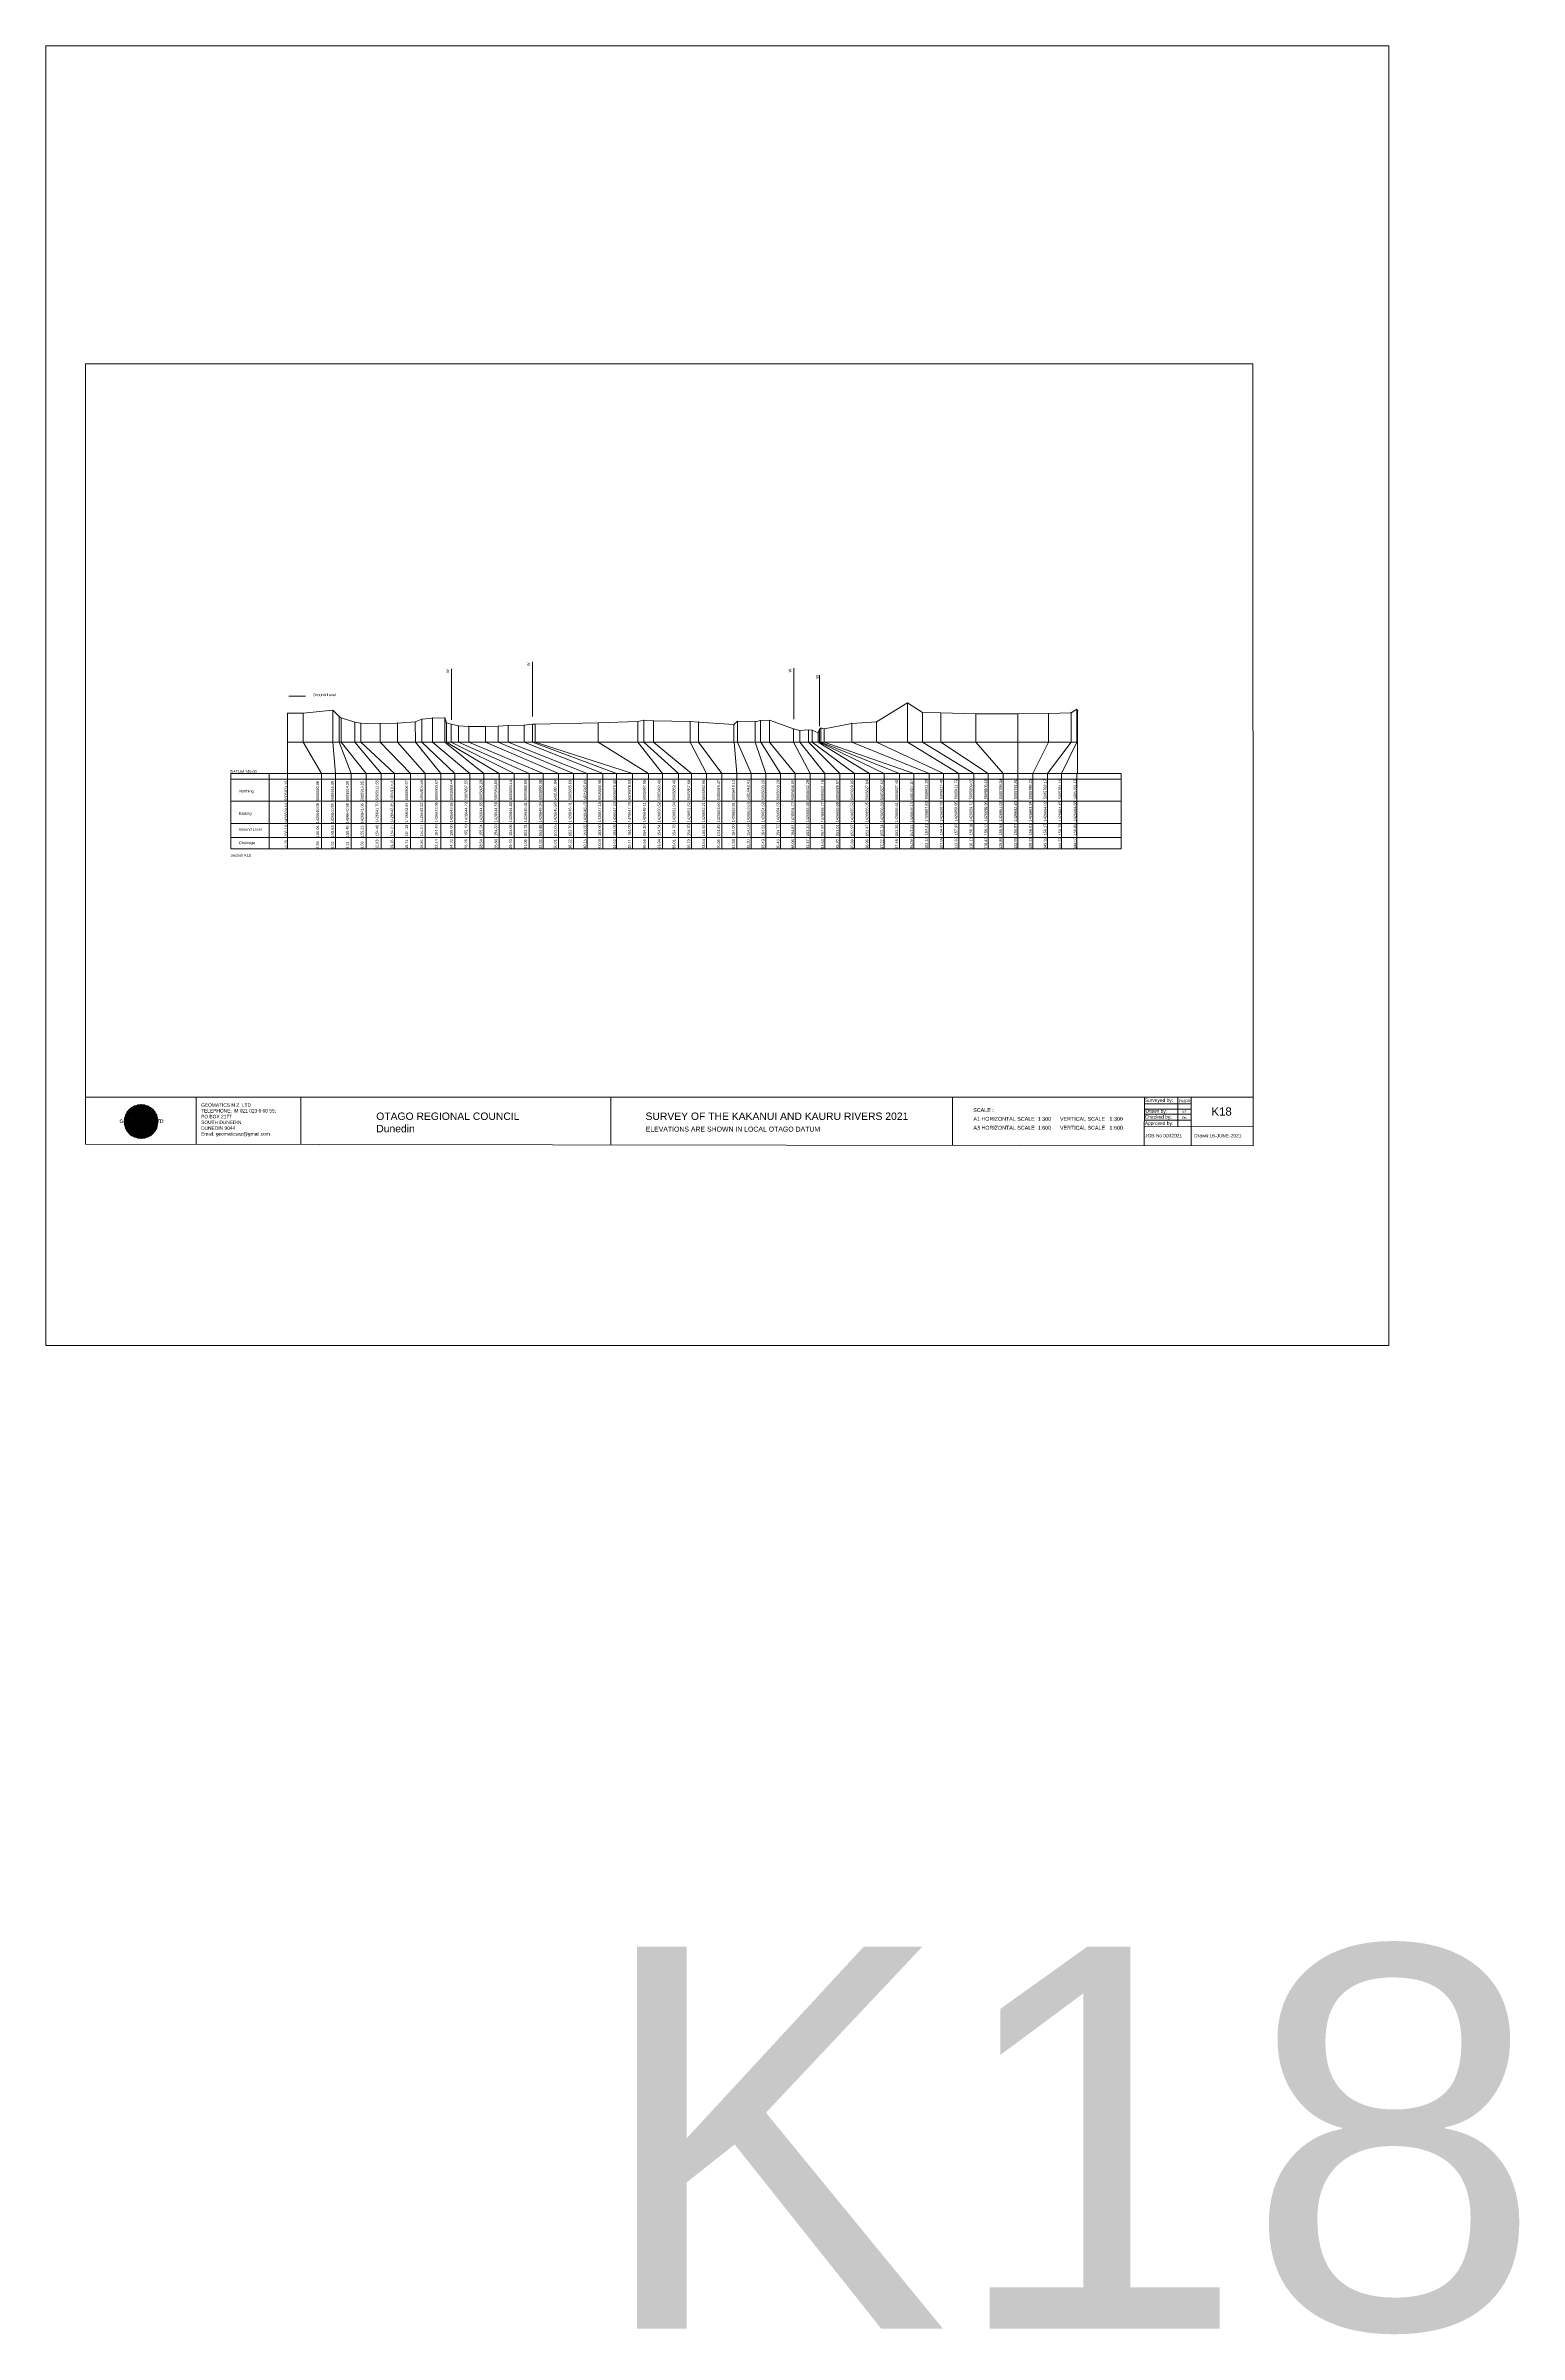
# Model space of a CAD drawing. Header units: millimetres. Extents: x -13804604 to 13046302109, y -19137686871 to 1424964600.
# Drawn here: x -1047932 to -777862, y -140952 to 278368 of the extents above; entities that cross this region are included whole.
import ezdxf

# ---------------------------------------------------------------- set-up
doc = ezdxf.new("R2010")
doc.units = ezdxf.units.MM
doc.header["$PDMODE"] = 35
doc.header["$PDSIZE"] = 20
doc.layers.get('0').update_dxf_attribs({"lineweight": 0})
doc.layers.add('Datum revision K8-21', color=7, linetype='Continuous', lineweight=0)
doc.layers.add('geo', color=7, linetype='Continuous', lineweight=0)
doc.styles.get("Standard").update_dxf_attribs({"font": 'arial.ttf'})

# ---------------------------------------------------------------- blocks, each defined once
blk = doc.blocks.new('Geomatics_Circle_SPT')
at = {"layer": 'geo', "color": 2, "linetype": 'Continuous', "lineweight": 0}
for p, q in [((0, 25.2), (-25.2, 0)), ((-24.7, 4.9), (-4.9, 24.7)), ((-24.7, -4.9), (4.9, 24.7)), ((4.9, -24.7), (-24.7, 4.9)), ((-24.7, 0), (0, -24.7)), ((-9.7, 23.3), (-23.3, 9.6)), ((9.7, 23.3), (-23.3, -9.7)), ((-23.3, 9.7), (9.7, -23.3)), ((-21, 14), (-14, 21)), ((-21, -14), (14, 21)), ((14, -21), (-21, 14)), ((0, 0), (-17.8, 17.8)), ((0, 0), (-17.8, -17.8)), ((-14, 21), (21, -14)), ((21, 14), (-14, -21)), ((23.3, -9.7), (-9.7, 23.3)), ((-9.7, -23.3), (23.3, 9.7)), ((-4.9, 24.7), (24.7, -4.9)), ((24.7, 4.9), (-4.9, -24.7)), ((25.2, 0), (0, 25.2)), ((0, 0), (17.8, 17.8)), ((0, 0), (17.8, -17.8)), ((0, -24.8), (25.2, 0)), ((4.9, 24.7), (24.7, 4.9)), ((23.3, 9.7), (9.7, 23.3)), ((14, 21), (21, 14)), ((17.8, 18.1), (17.8, 18.1)), ((-4.9, -24.7), (-24.7, -4.9)), ((-23.3, -9.7), (-9.7, -23.3)), ((-14, -21), (-21, -14)), ((-17.8, -17.8), (-17.8, -17.8)), ((24.7, -4.9), (4.9, -24.7)), ((4.9, -24.7), (4.9, -24.7)), ((9.7, -23.3), (23.3, -9.7)), ((21, -14), (14, -21)), ((18.1, -17.8), (18.1, -17.8))]:
    blk.add_line(p, q, dxfattribs=at)
at = {"layer": 'geo', "color": 1, "linetype": 'Continuous', "lineweight": 0}
for p, q in [((-25.2, 0), (9.7, 23.3)), ((-25.2, 0), (-9.6, 23.3)), ((-25.2, 0), (23.3, 9.7)), ((-25.2, 0), (-23.3, 9.7)), ((-23.3, -9.7), (-25.2, 0)), ((-9.6, -23.3), (-25.2, 0)), ((9.7, -23.3), (-25.2, 0)), ((-4.9, 24.8), (-24.7, -4.9)), ((4.9, 24.7), (-24.7, 4.9)), ((14, 21), (-24.7, -4.9)), ((-14, 21), (-24.7, 4.9)), ((21, 14), (-24.7, 4.9)), ((-21, 14), (-24.7, -4.9)), ((0, 0), (-24.7, 4.9)), ((-24.7, 4.9), (-21, -14)), ((-24.7, 4.9), (-4.9, -24.7)), ((-24.7, 4.9), (14, -21)), ((-24.7, 4.9), (-24.7, 4.9)), ((0, 0), (-24.7, -4.9)), ((-23.3, 9.7), (0, 25.2)), ((-23.3, -9.6), (0, 25.2)), ((-23.3, -9.6), (17.8, 17.8)), ((-23.3, 9.7), (-17.8, 17.9)), ((-23.3, -9.6), (-17.8, 17.9)), ((-23.3, 9.7), (17.8, 17.8)), ((-17.8, -17.8), (-23.3, 9.7)), ((0, -25.2), (-23.3, 9.7)), ((-23.3, 9.7), (17.8, -17.8)), ((-23.3, 9.7), (25.2, 0)), ((-23.3, 9.4), (-23.3, 9.4)), ((-23.3, -9.7), (25.2, 0)), ((4.9, 24.8), (-21, -14)), ((-4.9, 24.7), (-21, 14)), ((14, 21), (-21, 14)), ((-14, 21), (-21, -14)), ((0, 0), (-21, 14)), ((-21, 14), (-14, -21)), ((-21, 14), (4.9, -24.7)), ((-21, 14), (-21, 14)), ((24.7, 4.9), (-21, 14)), ((0, 0), (-21, -14)), ((-17.9, 17.6), (-17.9, 17.6)), ((-17.8, 17.8), (9.7, 23.3)), ((-17.8, 17.8), (-9.6, 23.3)), ((-17.8, -17.8), (9.7, 23.3)), ((-17.8, -17.8), (-9.7, 23.3)), ((-9.7, -23.3), (-17.8, 17.8)), ((-17.8, 17.8), (9.7, -23.3)), ((-17.8, 17.8), (23.3, -9.6)), ((-17.8, 17.8), (23.3, 9.7)), ((-17.8, -17.8), (23.3, 9.7)), ((4.9, 24.7), (-14, 21)), ((-4.9, 24.7), (-14, -20.9)), ((0, 0), (-14, 21)), ((-14, 21), (-4.9, -24.7)), ((-14, 21), (-14, 21)), ((24.7, -4.9), (-14, 21)), ((21, 14), (-14, 21)), ((-14, -21), (24.7, 4.9)), ((0, 0), (-14, -21)), ((-9.8, 23.1), (-9.8, 23.1)), ((-9.7, 23.3), (0, 25.2)), ((-9.7, 23.3), (0, -25.2)), ((-9.7, -23.3), (0, 25.2)), ((-9.6, 23.3), (17.8, -17.8)), ((-9.6, 23.3), (25.2, 0)), ((-9.6, 23.3), (17.8, 17.8)), ((-9.6, -23.3), (17.8, 17.9)), ((25.2, 0), (-9.6, -23.3)), ((0, 0), (-4.9, 24.7)), ((-4.9, 24.7), (-4.9, 24.7)), ((21, -14), (-4.9, 24.7)), ((24.8, 4.9), (-4.9, 24.7)), ((14, 21), (-4.9, 24.7)), ((-4.9, -24.7), (21, 14)), ((0, 0), (-4.9, -24.7)), ((-0.2, 25.1), (-0.2, 25.1)), ((0, 25.2), (9.7, -23.3)), ((0, 25.2), (23.3, -9.7)), ((0, 25.2), (23.3, 9.7)), ((0, 25.2), (9.7, 23.3)), ((0, 0), (4.9, 24.7)), ((0, -25.2), (9.7, 23.3)), ((0, 0), (14, 21)), ((0, 0), (21, 14)), ((23.3, 9.7), (0, -25.2)), ((0, 0), (24.8, 4.9)), ((0, 0), (4.9, -24.7)), ((0, 0), (14, -21)), ((0, 0), (21, -14)), ((0, 0), (24.8, -4.9)), ((21, 14), (4.9, 24.8)), ((14, -21), (4.9, 24.7)), ((24.7, -4.9), (4.9, 24.7)), ((4.9, 24.7), (4.9, 24.7)), ((4.9, -24.7), (14, 21)), ((4.9, -24.7), (24.7, 4.9)), ((9.4, 23.3), (9.4, 23.3)), ((9.7, 23.3), (17.8, -17.8)), ((9.7, 23.3), (25.2, 0)), ((9.7, 23.3), (17.8, 17.9)), ((17.8, 17.8), (9.7, -23.3)), ((25.2, 0), (9.7, -23.3)), ((21, -14), (14, 21)), ((24.7, 4.9), (14, 21)), ((14, 21), (14, 21)), ((14, -21), (21, 14)), ((17.6, 17.9), (17.6, 17.9)), ((17.8, 17.8), (23.3, -9.7)), ((17.8, 17.8), (23.3, 9.7)), ((23.3, 9.7), (17.8, -17.8)), ((24.7, -4.9), (21, 14)), ((21, 14), (21, 14)), ((21, -14), (24.7, 4.9)), ((23.1, 9.8), (23.1, 9.8)), ((23.3, 9.7), (25.2, 0)), ((25.2, 0), (23.3, -9.6)), ((24.7, 4.9), (24.7, 4.9)), ((25.1, 0.2), (25.1, 0.2)), ((-25.2, 0), (23.3, -9.7)), ((-25.1, -0.2), (-25.1, -0.2)), ((-24.7, -4.9), (-24.7, -4.9)), ((-24.7, -4.9), (-14, -21)), ((-24.7, -4.9), (4.9, -24.7)), ((-24.7, -4.9), (21, -14)), ((-17.8, -17.8), (-23.3, -9.7)), ((0, -25.2), (-23.3, -9.6)), ((17.8, -17.8), (-23.3, -9.6)), ((-23.1, -9.8), (-23.1, -9.8)), ((-21, -14), (24.7, -4.9)), ((-21, -14), (-21, -14)), ((-21, -14), (-4.9, -24.7)), ((-21, -14), (14, -21)), ((23.3, -9.7), (-17.8, -17.8)), ((-9.6, -23.3), (-17.8, -17.8)), ((9.7, -23.3), (-17.8, -17.8)), ((-17.6, -17.9), (-17.6, -17.9)), ((-14, -21), (21, -14)), ((-14, -21), (-14, -21)), ((-14, -21), (4.9, -24.7)), ((17.8, -17.8), (-9.7, -23.3)), ((0, -25.2), (-9.7, -23.3)), ((-9.4, -23.3), (-9.4, -23.3)), ((-4.9, -24.7), (24.7, -4.9)), ((-4.9, -24.7), (14, -21)), ((-4.9, -24.7), (-4.9, -24.7)), ((23.3, -9.6), (0, -25.2)), ((9.7, -23.3), (0, -25.2)), ((0.2, -25.1), (0.2, -25.1)), ((4.9, -24.7), (21, -14)), ((4.9, -24.7), (4.9, -24.7)), ((17.8, -17.8), (9.7, -23.3)), ((9.8, -23.1), (9.8, -23.1)), ((14, -21), (24.7, -4.9)), ((14, -21), (14, -21)), ((23.3, -9.6), (17.8, -17.8)), ((17.9, -17.6), (17.9, -17.6)), ((21, -14), (21, -14)), ((23.3, -9.4), (23.3, -9.4)), ((24.7, -4.9), (24.7, -4.9))]:
    blk.add_line(p, q, dxfattribs=at)
at = {"layer": 'geo', "color": 114, "linetype": 'Continuous', "lineweight": 0}
for p, q in [((17.9, 17.8), (-25.2, 0)), ((-24.7, 4.9), (14, 21)), ((-24.7, -4.9), (21, 14)), ((-14, -21), (-24.7, 4.9)), ((9.7, 23.3), (-23.3, 9.7)), ((0, 0), (-23.3, 9.7)), ((-23.3, 9.7), (-9.7, -23.3)), ((0, 0), (-23.3, -9.7)), ((-4.9, -24.7), (-21, 14)), ((-20.9, 14), (4.9, 24.7)), ((24.8, 4.9), (-20.9, -14)), ((0, 25.2), (-17.8, 17.8)), ((-17.8, 17.8), (0, -25.2)), ((-14, 21), (-4.9, 24.7)), ((4.9, -24.7), (-14, 21)), ((0, 0), (-9.7, 23.3)), ((0, 0), (-9.7, -23.3)), ((-4.9, 24.7), (14, -21)), ((17.8, -17.8), (0, 25.2)), ((0, 0), (9.7, 23.3)), ((0, 0), (23.3, 9.7)), ((0, 0), (9.7, -23.3)), ((0, 0), (23.3, -9.7)), ((4.9, 24.7), (21, -14)), ((23.3, -9.7), (9.7, 23.3)), ((14, 21), (24.7, -4.9)), ((25.2, 0), (17.8, 17.8)), ((21, 14), (24.7, 4.9)), ((-25.2, 0), (-17.8, -17.8)), ((-21, -14), (-24.7, -4.9)), ((-17.8, -17.8), (25.2, 0)), ((24.8, -4.9), (-14, -21)), ((-9.6, -23.3), (23.3, -9.7)), ((21, -14), (-4.9, -24.8)), ((0, -25.2), (17.9, -17.8)), ((14, -21), (4.9, -24.8))]:
    blk.add_line(p, q, dxfattribs=at)
at = {"layer": 'geo', "color": 250, "linetype": 'Continuous', "lineweight": 0}
for p, q in [((0, 0), (-25.2, 0)), ((24.7, 4.9), (-24.7, 4.9)), ((-24.7, 4.9), (-24.7, -4.9)), ((-23.3, 9.7), (23.3, 9.7)), ((-23.3, 9.7), (-23.3, 9.7)), ((-23.3, -9.7), (-23.3, 9.7)), ((21, 14), (-21, 14)), ((-21, 14), (-21, -14)), ((-17.8, 17.8), (17.8, 17.8)), ((-17.8, -17.8), (-17.8, 17.8)), ((-14, 21), (-14, 21)), ((14, 21), (-14, 21)), ((-14, 20.9), (-14, -21)), ((-9.7, 23.3), (9.7, 23.3)), ((-9.7, -23.3), (-9.7, 23.3)), ((-4.9, 24.7), (4.9, 24.7)), ((-4.9, 24.7), (-4.9, -24.7)), ((0, 0), (0, 25.2)), ((0, 0), (0, -25.2)), ((0, 0), (25.2, 0)), ((4.9, 24.7), (4.9, -24.7)), ((9.7, -23.3), (9.7, 23.3)), ((14, 21), (14, -21)), ((17.8, -17.8), (17.8, 17.8)), ((21, 14), (21, 14)), ((21, -14), (21, 14)), ((23.3, 9.7), (23.3, -9.7)), ((24.7, 4.9), (24.7, 4.9)), ((24.7, -4.9), (24.7, 4.9)), ((-24.7, -4.9), (24.7, -4.9)), ((23.3, -9.7), (-23.3, -9.7)), ((-21, -14), (21, -14)), ((17.8, -17.8), (-17.8, -17.8)), ((-14, -21), (14, -21)), ((9.7, -23.3), (-9.7, -23.3)), ((-4.9, -24.7), (4.9, -24.7))]:
    blk.add_line(p, q, dxfattribs=at)
blk = doc.blocks.new('GeomaticsNZ TITLE BLOCK')
at = {"color": 7, "linetype": 'Continuous', "lineweight": 0}
for p, q in [((0, 94.9), (0, 1579.2)), ((0, 1579.2), (2363.4, 1579.2)), ((2363.4, 1579.2), (2364, 94.9)), ((2364, 94.9), (0, 94.9)), ((0, 94.9), (0, 0)), ((15.9, 94.9), (2364, 94.9)), ((224.3, 95.2), (224.3, -0.3)), ((2364, 94.9), (382.6, 94.9)), ((435.8, 95.2), (435.8, -0.7)), ((1063.4, 94.9), (1063.4, -2.4)), ((1755.4, 94.9), (1755.4, -2.6)), ((2143.9, 94.9), (2143.7, -3)), ((2211.5, 94.9), (2211.5, 36.1)), ((2238.6, 94.8), (2238.6, -3.2)), ((2364, -3.5), (2364, 94.9)), ((2143.6, 60.4), (2238.6, 60.4)), ((2143.8, 48.6), (2238.6, 48.6)), ((2143.9, 81.9), (2238.6, 81.7)), ((2143.9, 71), (2238.6, 71)), ((0, 0), (2364, -3.5)), ((2143.8, 35.4), (2364, 35.3))]:
    blk.add_line(p, q, dxfattribs=at)
at = {"color": 7, "linetype": 'Continuous', "lineweight": 0, "xscale": 1.36, "yscale": 1.36, "zscale": 1.36}
blk.add_blockref('Geomatics_Circle_SPT', (112.4, 45.7), dxfattribs=at)
at = {"color": 7, "linetype": 'Continuous', "lineweight": 0}
for s, p in [('PK&RR', (2213.2, 84.8)), ('ST', (2220.3, 63.6)), ('PK', (2220.4, 50.6))]:
    blk.add_text(s, height=5, dxfattribs=at).set_placement(p)
at = {"color": 7, "linetype": 'Continuous', "lineweight": 0, "attachment_point": 1}
for s, width, heights, insert, char_height in [('{\\C256;Surveyed by:}', 3535.727, [0], (2144.7, 92.4), 7), ('{\\C256;Geomatics N.Z. LTD                   }', 125.079, [15.8], (68.8, 49.9), 7), ('{\\C256;GEOMATICS N.Z. LTD                   \\PTELEPHONE:  M 021 023 6 00 55;\\PPO BOX 2177\\PSOUTH DUNEDIN\\PDUNEDIN 9044\\PEmail: geomaticsnz@gmail.com}', 3535.727, [94.7], (234, 82.7), 7), ('{\\C256;OTAGO REGIONAL COUNCIL\\PDunedin}', 3535.727, [0], (588.6, 64), 15), ('{\\C256;SURVEY OF THE KAKANUI AND KAURU RIVERS 2021}', 3535.727, [0], (1133.8, 64), 15), ('{\\C256;Checked by:}', 3535.727, [0], (2144.7, 58.6), 7), ('{\\C256;Drawn by:}', 3535.727, [0], (2145.8, 70.4), 7), ('{\\C256;ELEVATIONS ARE SHOWN IN LOCAL OTAGO DATUM}', 3535.727, [0], (1134.1, 35.4), 10), ('{\\C256;Approved by:}', 3535.727, [0], (2144.7, 45.9), 7), ('{\\C256;JOB No 0032021}', 3535.727, [0], (2145.3, 20.8), 7), ('{\\C256;Drawn:16-JUNE-2021}', 3535.727, [0], (2244.7, 20.7), 7)]:
    blk.add_mtext_dynamic_manual_height_columns(s, width=width, gutter_width=159, heights=heights, dxfattribs=dict(at, insert=insert, char_height=char_height))

msp = doc.modelspace()

# ---------------------------------------------------------------- linework, layer by layer
at = {"color": 7, "linetype": 'Continuous', "lineweight": 0}
for p, q in [((-1003626.68, 156102), (-1003626.68, 131248.305)), ((-1000749.292, 156062), (-1000749.292, 150743.884)), ((-995311.214, 156632), (-995311.214, 150743.884)), ((-994129.209, 155452), (-994129.209, 150743.884)), ((-993771.542, 155232), (-993771.542, 150743.884)), ((-977076.093, 155193), (-977076.093, 150743.884)), ((-974794.591, 155243), (-974794.591, 150743.884)), ((-991302.173, 154402), (-991302.173, 150743.884)), ((-990180.954, 154272), (-990180.954, 150743.884)), ((-986629.156, 154182), (-986629.156, 150743.884)), ((-983477.363, 154272), (-983477.363, 150743.884)), ((-979001.503, 155002), (-979001.503, 150743.884)), ((-974493.824, 154333), (-974493.824, 150743.884)), ((-973633.419, 154063), (-973633.419, 150743.884)), ((-972280.706, 153743), (-972280.706, 150743.884)), ((-970413.046, 153653), (-970413.046, 150743.884)), ((-967322.068, 153653), (-967322.068, 150743.884)), ((-965017.787, 153703), (-965017.787, 150743.884)), ((-960245.627, 153903), (-960245.627, 150743.884)), ((-958712.576, 154053), (-958712.576, 150743.884)), ((-958221.784, 154093), (-958221.784, 150743.884)), ((-946682.611, 154304), (-946682.611, 150743.884)), ((-939397.515, 154544), (-939397.515, 150743.884)), ((-938323.206, 154784), (-938323.206, 150743.884)), ((-936545.709, 154704), (-936545.709, 150743.884)), ((-929797.818, 154534), (-929797.818, 150743.884)), ((-1003626.68, 150743.884), (-858809.461, 150743.884)), ((-979001.503, 149285.043), (-979001.503, 149113.884)), ((-1013999.52, 145000), (-850836.072, 145000)), ((-1013999.52, 145000), (-1013999.52, 131248.305)), ((-1013999.52, 143982.376), (-850836.072, 143982.376)), ((-1006986.37, 145000), (-1006986.37, 131248.305)), ((-997374.165, 145000), (-997374.165, 131248.305)), ((-994820.567, 131248.305), (-994820.567, 145000)), ((-991931.601, 131248.305), (-991931.601, 145000)), ((-989189.531, 131248.305), (-989189.531, 145000)), ((-986447.461, 131248.305), (-986447.461, 145000)), ((-983999.181, 131248.305), (-983999.181, 145000)), ((-981061.248, 131248.305), (-981061.248, 145000)), ((-978417.112, 131248.305), (-978417.112, 145000)), ((-972932.972, 131248.305), (-972932.972, 145000)), ((-970190.901, 131248.305), (-970190.901, 145000)), ((-967646.115, 131248.305), (-967646.115, 145000)), ((-964810.504, 131248.305), (-964810.504, 145000)), ((-962048.457, 131248.305), (-962048.457, 145000)), ((-959354.259, 131248.305), (-959354.259, 145000)), ((-956777.42, 131248.305), (-956777.42, 145000)), ((-953959.224, 131248.305), (-953959.224, 145000)), ((-951182.313, 131248.305), (-951182.313, 145000)), ((-945805.738, 131248.305), (-945805.738, 145000)), ((-943294.698, 131248.305), (-943294.698, 145000)), ((-940401.006, 131248.305), (-940401.006, 145000)), ((-937436.134, 131248.305), (-937436.134, 145000)), ((-934894.813, 131248.305), (-934894.813, 145000)), ((-931968.45, 131248.305), (-931968.45, 145000)), ((-929581.154, 131248.305), (-929581.154, 145000)), ((-926847.312, 131248.305), (-926847.312, 145000)), ((-918664.711, 131248.305), (-918664.711, 145000)), ((-915946.994, 131248.305), (-915946.994, 145000)), ((-913291.995, 131248.305), (-913291.995, 145000)), ((-910602.531, 131248.305), (-910602.531, 145000)), ((-907799.34, 131248.305), (-907799.34, 145000)), ((-905120.34, 131248.305), (-905120.34, 145000)), ((-902370.38, 131248.305), (-902370.38, 145000)), ((-899673.638, 131248.305), (-899673.638, 145000)), ((-896976.902, 131248.305), (-896976.902, 145000)), ((-894275.291, 131248.305), (-894275.291, 145000)), ((-891465.406, 131248.305), (-891465.406, 145000)), ((-888798.071, 131248.305), (-888798.071, 145000)), ((-885993.24, 131248.305), (-885993.24, 145000)), ((-883385.163, 131248.305), (-883385.163, 145000)), ((-877842.59, 131248.305), (-877842.59, 145000)), ((-875187.895, 131248.305), (-875187.895, 145000)), ((-872437.293, 131248.305), (-872437.293, 145000)), ((-869764.25, 131248.305), (-869764.25, 145000)), ((-867011.888, 131248.305), (-867011.888, 145000)), ((-864304.069, 131248.305), (-864304.069, 145000)), ((-861740.667, 131248.305), (-861740.667, 145000)), ((-858959.701, 131248.305), (-858959.701, 145000)), ((-850836.072, 145000), (-850836.072, 131248.305)), ((-1013999.52, 139931.788), (-850836.072, 139931.788)), ((-1013999.52, 135892.425), (-850836.072, 135892.425)), ((-1013999.52, 133303.225), (-850836.072, 133303.225)), ((-1013999.52, 131248.305), (-850836.072, 131248.305)), ((-1010818.356, 129878.784), (-1010818.356, 129878.784))]:
    msp.add_line(p, q, dxfattribs=at)
at = {"color": 1, "linetype": 'Continuous', "lineweight": 0}
msp.add_line((-1003366.695, 159216.721), (-1000294.523, 159216.721), dxfattribs=at)
at = {"lineweight": 0}
for p, q in [((-890009.952, 157945), (-890009.952, 152591.629)), ((-887211.037, 156176), (-887211.037, 150743.884)), ((-883869.241, 156116), (-883869.241, 150743.884)), ((-877441.3, 155936), (-877441.3, 150743.884)), ((-869786.355, 155966), (-869786.355, 150743.884)), ((-864127.77, 156006), (-864127.77, 150743.884)), ((-860011.258, 156166), (-860011.258, 150743.884)), ((-921140.694, 154594), (-921140.694, 150743.884)), ((-917908.027, 154594), (-917908.027, 150743.884)), ((-916906.998, 154715), (-916906.998, 150743.884)), ((-915279.27, 154805), (-915279.27, 150743.884)), ((-910867.121, 153195), (-910867.121, 150743.884)), ((-909710.311, 152905), (-909710.311, 150743.884)), ((-908137.152, 153005), (-908137.152, 150743.884)), ((-907453.756, 152965), (-907453.756, 150743.884)), ((-906371.263, 152465), (-906371.263, 150743.884)), ((-906112.103, 153135), (-906112.103, 150743.884)), ((-905859.388, 153345), (-905859.388, 150743.884)), ((-905243.025, 153206), (-905243.025, 150743.884)), ((-900206.139, 154205), (-900206.139, 150743.884)), ((-895653.6, 154465), (-895653.6, 150743.884)), ((-995311.214, 150743.884), (-994820.567, 145000)), ((-994129.209, 150743.884), (-991931.601, 145000)), ((-993771.542, 150743.884), (-989189.531, 145000)), ((-991302.173, 150743.884), (-986447.461, 145000)), ((-990180.954, 150743.884), (-983999.181, 145000)), ((-986629.156, 150743.884), (-981061.248, 145000)), ((-983477.363, 150743.884), (-978417.112, 145000)), ((-979001.503, 150743.884), (-972932.972, 145000)), ((-977076.093, 150743.884), (-970190.901, 145000)), ((-974794.591, 150743.884), (-967646.115, 145000)), ((-974493.824, 150743.884), (-964810.504, 145000)), ((-973633.419, 150743.884), (-962048.457, 145000)), ((-972280.706, 150743.884), (-959354.259, 145000)), ((-970413.046, 150743.884), (-956777.42, 145000)), ((-967322.068, 150743.884), (-953959.224, 145000)), ((-965017.787, 150743.884), (-951182.313, 145000)), ((-960245.627, 150743.884), (-945805.738, 145000)), ((-958712.576, 150743.884), (-943294.698, 145000)), ((-958221.784, 150743.884), (-940401.006, 145000)), ((-946682.611, 150743.884), (-937436.134, 145000)), ((-939397.515, 150743.884), (-934894.813, 145000)), ((-938323.206, 150743.884), (-931968.45, 145000)), ((-936545.709, 150743.884), (-929581.154, 145000)), ((-929797.818, 150743.884), (-926847.312, 145000)), ((-921140.694, 150743.884), (-918664.711, 145000)), ((-917908.027, 150743.884), (-915946.994, 145000)), ((-916846.052, 150743.884), (-913291.995, 145000)), ((-915279.27, 150743.884), (-910602.531, 145000)), ((-910867.121, 150743.884), (-907799.34, 145000)), ((-909710.311, 150743.884), (-905120.34, 145000)), ((-908137.152, 150743.884), (-902370.38, 145000)), ((-907453.756, 150743.884), (-899673.638, 145000)), ((-906371.263, 150743.884), (-896976.902, 145000)), ((-906112.103, 150743.884), (-894275.291, 145000)), ((-905859.388, 150743.884), (-891465.406, 145000)), ((-905243.025, 150743.884), (-888798.071, 145000)), ((-900206.139, 150743.884), (-885993.24, 145000)), ((-895653.6, 150743.884), (-883385.163, 145000)), ((-887211.037, 150743.884), (-877842.59, 145000)), ((-883869.241, 150743.884), (-875187.895, 145000)), ((-877441.3, 150743.884), (-872437.293, 145000)), ((-869786.355, 150743.884), (-869786.355, 145000)), ((-864127.77, 150743.884), (-867011.888, 145000)), ((-860011.258, 150743.884), (-864304.069, 145000))]:
    msp.add_line(p, q, dxfattribs=at)
at = {"linetype": 'Continuous', "lineweight": 0}
for p, q in [((-858809.461, 156596), (-858809.461, 145000)), ((-1000749.292, 150743.884), (-997374.165, 145000))]:
    msp.add_line(p, q, dxfattribs=at)
at = {"color": 1, "linetype": 'Continuous', "lineweight": 0}
msp.add_lwpolyline([(-858809.461, 156596), (-858962.481, 156786), (-860011.258, 156166), (-864127.77, 156006), (-869786.355, 155966), (-877441.3, 155936), (-883869.241, 156116), (-887211.037, 156176), (-890009.952, 157945), (-895653.6, 154465), (-900206.139, 154205), (-905243.025, 153206), (-905859.388, 153345), (-906112.103, 153135), (-906371.263, 152465), (-907453.756, 152965), (-908137.152, 153005), (-909710.311, 152905), (-910867.121, 153195), (-915279.27, 154805), (-916906.998, 154715), (-917908.027, 154505), (-921140.694, 154594), (-921809.493, 154004), (-928272.986, 154454), (-929797.818, 154534), (-936545.709, 154704), (-938323.206, 154784), (-939397.515, 154544), (-946682.611, 154304), (-958221.784, 154093), (-958712.576, 154053), (-960245.627, 153903), (-963189.565, 153823), (-965017.787, 153703), (-967322.068, 153653), (-970413.046, 153653), (-972280.706, 153743), (-973633.419, 154063), (-974493.824, 154333), (-974794.591, 155243), (-977076.093, 155193), (-979001.503, 155002), (-980196.499, 154492), (-983477.363, 154272), (-986629.156, 154182), (-990180.954, 154272), (-991302.173, 154402), (-993771.542, 155232), (-994129.209, 155452), (-995311.214, 156632), (-1000749.292, 156062), (-1003626.68, 156102)], dxfattribs=at)
at = {"color": 7, "linetype": 'Continuous', "lineweight": 0}
for points in [[(-890009.952, 157945), (-890009.952, 150743.884), (-880552.822, 145000), (-880552.822, 131248.305)], [(-980196.915, 154491.972), (-980192.052, 150743.884), (-975504.51, 145000), (-975504.51, 131248.305)], [(-963189.565, 153823), (-963189.565, 150743.884), (-948717.866, 145000), (-948717.866, 131248.305)], [(-921809.493, 154004), (-921809.493, 150743.884)], [(-921766.988, 150743.884), (-921259.637, 145000), (-921259.637, 131248.305)]]:
    msp.add_lwpolyline(points, dxfattribs=at)
at = {"linetype": 'Continuous', "lineweight": 0}
msp.add_lwpolyline([(-858962.481, 156786), (-858962.481, 150743.884), (-861740.667, 145000)], dxfattribs=at)
at = {"lineweight": 0}
msp.add_lwpolyline([(-928272.986, 154454), (-928272.986, 150743.884)], dxfattribs=at)
for p in [(-1003626.68, 155913.648), (-1000749.292, 156062), (-995311.214, 156632), (-994129.209, 155452), (-993771.542, 155232), (-977076.093, 155193), (-974794.591, 155243), (-890009.952, 157945), (-887211.037, 156176), (-883869.241, 156116), (-877441.3, 155936), (-869786.355, 155966), (-864127.77, 156006), (-860011.258, 156166), (-858962.481, 156786), (-858809.461, 156596), (-991302.173, 154402), (-990180.954, 154272), (-986629.156, 154182), (-983477.363, 154272), (-980196.499, 154492), (-979001.503, 155002), (-974493.824, 154333), (-973633.419, 154063), (-972280.706, 153743), (-970413.046, 153653), (-967322.068, 153653), (-965017.787, 153703), (-963189.565, 153823), (-960245.627, 153903), (-958712.576, 154053), (-958221.784, 154093), (-946682.611, 154304), (-939397.515, 154544), (-938323.206, 154784), (-936545.709, 154704), (-929797.818, 154534), (-928272.986, 154454), (-921809.493, 154004), (-921140.694, 154594), (-917908.027, 154505), (-916906.998, 154715), (-915279.27, 154805), (-910867.121, 153195), (-909710.311, 152905), (-908137.152, 153005), (-907453.756, 152965), (-906371.263, 152465), (-906112.103, 153135), (-905859.388, 153345), (-905243.025, 153206), (-900206.139, 154205), (-895653.6, 154465)]:
    msp.add_point(p, dxfattribs=at)
at = {"linetype": 'Continuous', "lineweight": 0}
msp.add_point((-1013999.52, 145000), dxfattribs=at)
at = {"layer": 'Datum revision K8-21'}
for p, q in [((-973540.855, 154881.827), (-973540.855, 164206.785)), ((-958703.118, 155483.139), (-958703.118, 165472.577)), ((-910796.459, 155000.102), (-910796.459, 164325.061)), ((-906099.047, 153703.07), (-906099.047, 163028.029)), ((-928272.986, 150743.884), (-923994.721, 145000))]:
    msp.add_line(p, q, dxfattribs=at)
at = {"layer": 'Datum revision K8-21', "color": 7, "lineweight": 0}
msp.add_line((-923994.721, 145000), (-923994.721, 131248.305), dxfattribs=at)
at = {"layer": 'Datum revision K8-21'}
msp.add_lwpolyline([(-1047931.693, 278368.345), (-801781.012, 278368.345), (-801781.012, 40197.827), (-1047931.693, 40197.827)], close=True, dxfattribs=at)

# ---------------------------------------------------------------- block references
at = {"color": 7, "linetype": 'Continuous', "lineweight": 0, "xscale": 90.52460151977424, "yscale": 90.52460151977424, "zscale": 90.52460151977424}
msp.add_blockref('GeomaticsNZ TITLE BLOCK', (-1040640.124, 77111.142), dxfattribs=at)

# ---------------------------------------------------------------- texts
at = {"color": 7, "linetype": 'Continuous', "lineweight": 0}
for s, height, p in [('Ground Level', 500, (-998935.75, 159194.517)), ('DATUM 145.00', 500, (-1014070.266, 145146.766)), ('Northing', 500, (-1012473.261, 141560.657)), ('Ground Level', 500, (-1012527.989, 134533.521)), ('Easting', 500, (-1012546.065, 137481.59)), ('Section K18', 500, (-1014070.278, 129797.682)), ('Chainage', 500, (-1012525.601, 132077.102)), ('K18', 1500, (-834281.798, 82342.561)), ('A1 HORIZONTAL SCALE  1:300      VERTICAL SCALE   1:300 ', 700, (-877908.321, 81385.259)), ('A3 HORIZONTAL SCALE  1:600      VERTICAL SCALE   1:600', 700, (-877908.321, 79767.58)), ('SCALE :  ', 700, (-877940.722, 83002.938))]:
    msp.add_text(s, height=height, dxfattribs=at).set_placement(p)
at = {"color": 7, "linetype": 'Continuous', "lineweight": 0, "insert": (-947588.869, -69958.612), "char_height": 70000, "attachment_point": 1}
msp.add_mtext_dynamic_manual_height_columns('K18', width=97508.68034, gutter_width=25000, heights=[0], dxfattribs=at)
at = {"layer": 'Datum revision K8-21', "color": 7, "lineweight": 0}
for s, p in [('-0.29   156.10  1426639.63  5005923.15', (-1003626.68, 131248.305)), ('2.59    156.06  1426640.09  5005920.86', (-997851.545, 131227.841)), ('8.02    156.63  1426640.95  5005915.49', (-995130.37, 131219.997)), ('9.21    155.45  1426640.98  5005914.30', (-992408.853, 131219.315)), ('9.56    155.23  1426641.06  5005913.95', (-989687.336, 131219.315)), ('12.03   154.40  1426641.70  5005911.55', (-986965.82, 131172.248)), ('13.16   154.27  1426642.25  5005910.51', (-984244.303, 131172.248)), ('16.71   154.18  1426642.64  5005906.97', (-981522.787, 131172.248)), ('19.86   154.27  1426643.32  5005903.89', (-978801.611, 131172.248)), ('23.14   154.49  1426643.95  5005900.67', (-976080.094, 131227.841)), ('24.33   155.00  1426643.86  5005899.44', (-973358.578, 131227.841)), ('26.26   155.19  1426644.23  5005897.55', (-970637.061, 131227.841)), ('28.54   155.24  1426644.55  5005895.29', (-967915.545, 131227.841)), ('28.84   154.33  1426644.58  5005894.99', (-965194.369, 131227.841)), ('29.70   154.06  1426644.83  5005894.16', (-962472.852, 131227.841)), ('31.06   153.74  1426645.41  5005892.89', (-959751.336, 131218.974)), ('32.92   153.65  1426645.34  5005890.98', (-957029.819, 131218.974)), ('36.01   153.65  1426645.90  5005887.94', (-954308.303, 131218.974)), ('38.32   153.70  1426646.41  5005885.69', (-951586.786, 131218.974)), ('40.15   153.82  1426646.73  5005883.89', (-948865.269, 131239.438)), ('43.09   153.90  1426647.18  5005880.98', (-946143.753, 131239.438)), ('44.62   154.05  1426647.33  5005879.45', (-943422.236, 131239.438)), ('45.11   154.09  1426647.20  5005878.93', (-940700.719, 131239.438)), ('56.65   154.30  1426649.11  5005867.55', (-937979.203, 131219.315)), ('63.94   154.54  1426650.52  5005860.40', (-935257.686, 131222.043)), ('65.01   154.78  1426651.04  5005859.40', (-932536.17, 131222.043)), ('66.79   154.70  1426651.52  5005857.68', (-929814.994, 131222.043)), ('73.54   154.53  1426652.21  5005850.95', (-927093.819, 131215.222)), ('75.06   154.45  1426652.60  5005849.47', (-924372.302, 131215.222)), ('81.53   154.00  1426653.81  5005843.12', (-921651.126, 131219.997)), ('82.20   154.59  1426653.63  5005842.41', (-918929.61, 131219.997)), ('85.43   154.51  1426654.50  5005839.28', (-916208.093, 131219.997)), ('86.43   154.72  1426654.65  5005838.29', (-913486.576, 131219.997)), ('88.06   154.81  1426654.72  5005836.65', (-910765.06, 131219.997)), ('92.47   153.20  1426655.40  5005832.29', (-908043.543, 131219.315)), ('93.63   152.91  1426655.77  5005831.18', (-905322.027, 131219.315)), ('95.20   153.01  1426655.69  5005829.57', (-902600.51, 131219.315)), ('95.88   152.97  1426655.53  5005828.85', (-899878.993, 131219.315)), ('96.96   152.47  1426656.05  5005827.84', (-897157.477, 131219.315)), ('97.22   153.14  1426656.30  5005827.62', (-894436.301, 131219.315)), ('97.48   153.35  1426656.51  5005827.40', (-891714.785, 131219.315)), ('98.09   153.21  1426658.13  5005827.07', (-888993.268, 131219.315)), ('103.13  154.21  1426657.83  5005821.89', (-886271.751, 131172.248)), ('107.68  154.47  1426658.87  5005817.45', (-883550.235, 131172.248)), ('113.33  157.95  1426658.85  5005811.72', (-880829.059, 131172.248)), ('116.13  156.18  1426659.72  5005809.03', (-878107.543, 131172.248)), ('119.47  156.12  1426659.96  5005805.68', (-875386.026, 131172.248)), ('125.89  155.94  1426661.02  5005799.34', (-872664.85, 131172.248)), ('133.55  155.97  1426662.40  5005791.81', (-869943.334, 131172.248)), ('139.21  156.01  1426663.34  5005786.23', (-867221.817, 131172.248)), ('143.32  156.17  1426664.02  5005782.17', (-864500.301, 131172.248)), ('144.37  156.79  1426664.45  5005781.18', (-861778.784, 131172.248)), ('144.53  156.60  1426664.88  5005781.10', (-859057.267, 131172.248))]:
    msp.add_text(s, height=500, rotation=90, dxfattribs=at).set_placement(p)
at = {"layer": 'Datum revision K8-21', "char_height": 500, "attachment_point": 1, "rotation": 90}
for insert in [(-974525.521, 163439.774), (-959687.784, 164705.566), (-911781.125, 163558.049), (-906767.845, 162397.956)]:
    msp.add_mtext_dynamic_manual_height_columns('W', width=3214.48154, gutter_width=25000, heights=[0], dxfattribs=dict(at, insert=insert))

doc.saveas('drawing.dxf')
